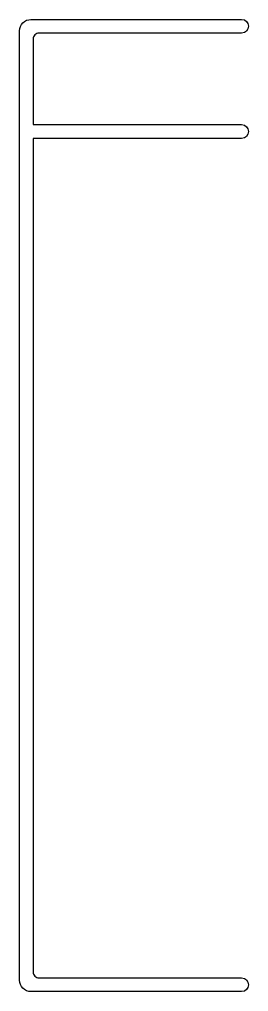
# Model space of a CAD drawing. Extents: x 258.4 to 278.4, y 187.6 to 272.6.
import ezdxf

# ---------------------------------------------------------------- set-up
doc = ezdxf.new("R2010")
doc.units = 0
doc.layers.add('ANA', color=220, linetype='CONTINUOUS')

msp = doc.modelspace()

# ---------------------------------------------------------------- linework, layer by layer
at = {"layer": 'ANA'}
msp.add_lwpolyline([(259.557, 230.065), (259.557, 189.265, 0.414214), (260.057, 188.765), (277.757, 188.765, -1), (277.757, 187.565), (259.357, 187.565, -0.414214), (258.357, 188.565), (258.357, 230.065), (258.357, 271.565, -0.414214), (259.357, 272.565), (277.757, 272.565, -1), (277.757, 271.365), (260.057, 271.365, 0.414214), (259.557, 270.865), (259.557, 263.365), (277.757, 263.365, -1), (277.757, 262.165), (259.557, 262.165)], format="xyb", close=True, dxfattribs=at)

doc.saveas('drawing.dxf')
